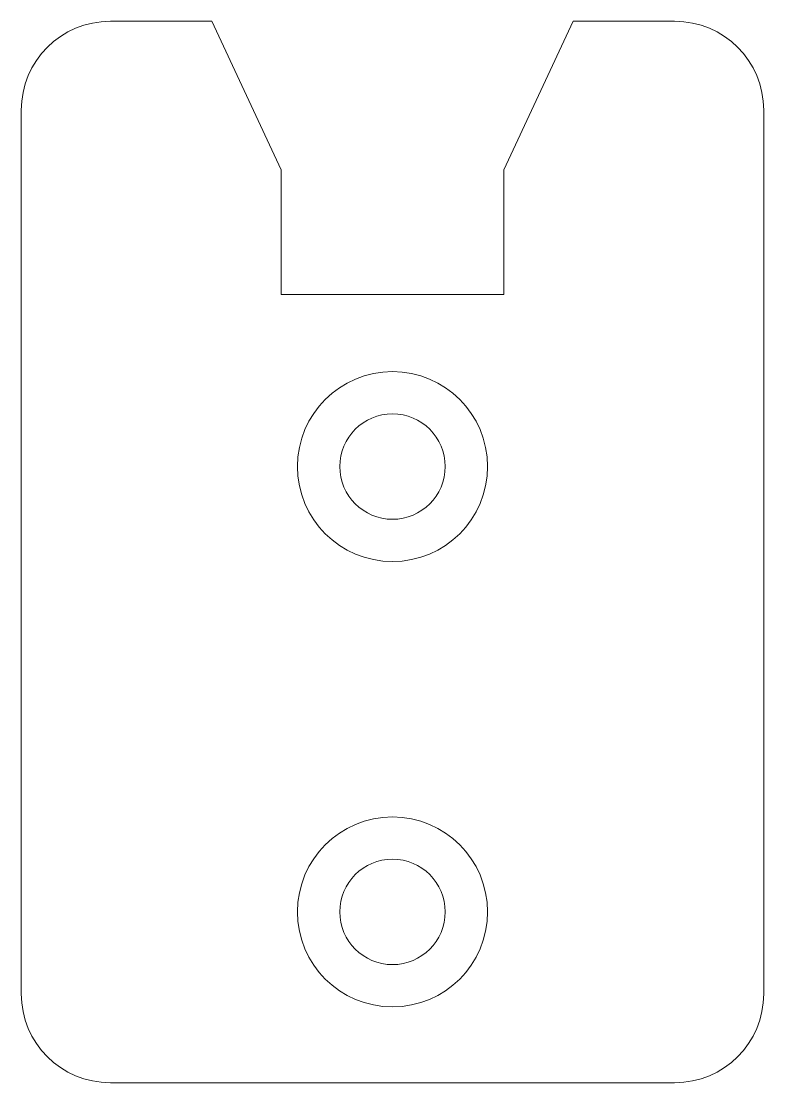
# Model space of a CAD drawing. Header units: millimetres. Extents: x -12.5 to 12.5, y -25.8 to 10.
import ezdxf

# ---------------------------------------------------------------- set-up
doc = ezdxf.new("R2010")
doc.units = ezdxf.units.MM

msp = doc.modelspace()

# ---------------------------------------------------------------- linework, layer by layer
at = {"color": 7, "linetype": 'Continuous', "lineweight": 5}
for p, q in [((-6.082, 10), (-9.5, 10)), ((-3.75, 5), (-6.082, 10)), ((6.082, 10), (3.75, 5)), ((9.5, 10), (6.082, 10)), ((-3.75, 5), (-3.75, 0.8)), ((3.75, 0.8), (3.75, 5)), ((-3.75, 0.8), (3.75, 0.8)), ((-9.5, -25.754), (9.5, -25.754))]:
    msp.add_line(p, q, dxfattribs=at)
at = {"lineweight": 5}
for p, q in [((-12.5, 7), (-12.5, -22.754)), ((12.5, 7), (12.5, -22.754))]:
    msp.add_line(p, q, dxfattribs=at)
at = {"color": 7, "linetype": 'Continuous', "lineweight": 5}
for centre, radius in [((0, -5), 3.2), ((0, -5), 1.775), ((0, -20), 3.2), ((0, -20), 1.775)]:
    msp.add_circle(centre, radius, dxfattribs=at)
for centre, start, end in [((-9.5, 7), 90, 180), ((9.5, 7), 0, 90), ((-9.5, -22.754), 180, 270), ((9.5, -22.754), 270, 0)]:
    msp.add_arc(centre, 3, start, end, dxfattribs=at)

doc.saveas('drawing.dxf')
